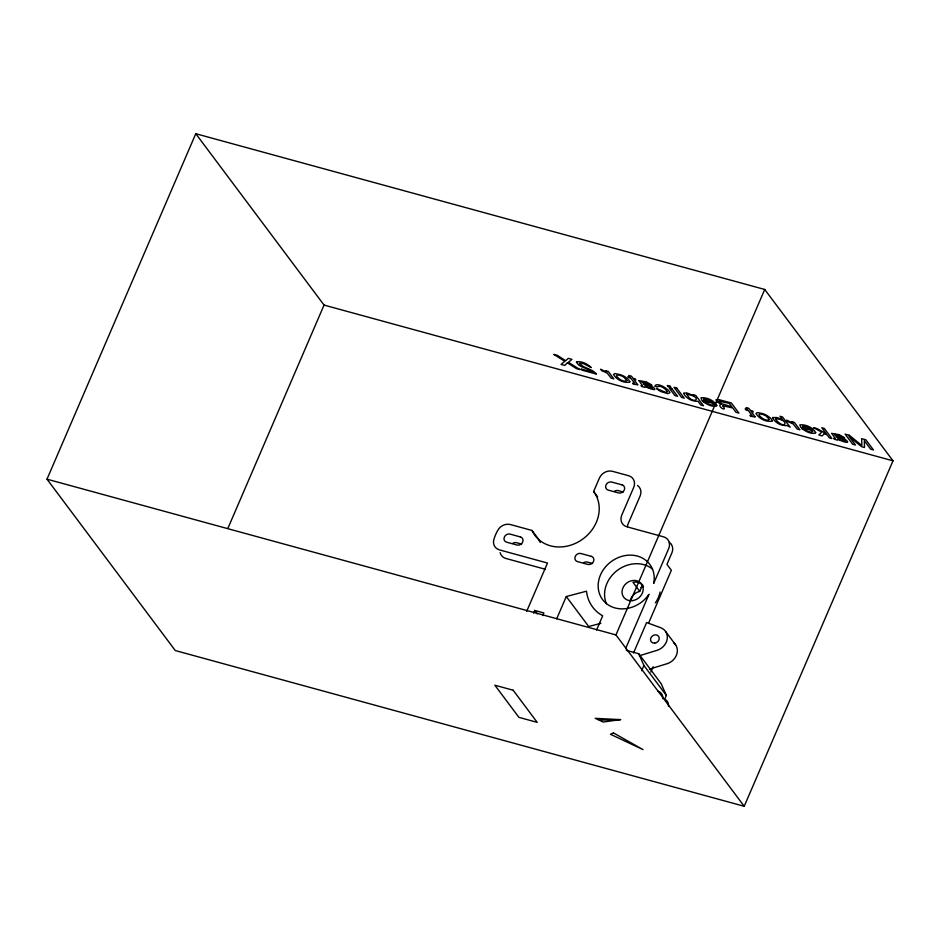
<?xml version="1.0" encoding="UTF-8"?>
<svg xmlns="http://www.w3.org/2000/svg" width="940" height="940" viewBox="0 0 940 940"><rect width="100%" height="100%" fill="white"/><g stroke="black" fill="none" stroke-linecap="round" stroke-linejoin="round"><path stroke-width="1.41" d="M47 479.177L195.779 133.715L764.725 289.461L893 460.823L744.221 806.285L175.275 650.539L47 479.177L615.947 634.923L744.221 806.285M227.95 528.221L324.053 305.077L195.779 133.715M526.67 611.376L547.48 563.037L499.481 549.9A10.469 9.001 -36.8 0 1 494.311 538.173A35.485 30.503 -36.8 0 1 498.964 528.538A10.469 9.001 -36.8 0 1 510.408 524.543L532.005 530.454A36.648 31.502 -36.8 0 0 580.45 540.653A36.648 31.502 -36.8 0 0 593.622 491.503L599.426 478.037A10.469 9.001 -36.8 0 1 612.539 471.328L628.531 475.699A10.469 9.001 -36.8 0 1 633.701 487.425L621.786 515.085A10.469 9.001 -36.8 0 0 626.968 526.811L663.534 536.822A10.469 9.001 -36.8 0 1 668.704 548.549L653.676 583.458A29.445 25.309 -36.8 0 0 621.058 556.574A29.445 25.309 -36.8 0 0 602.54 599.556A29.445 25.309 -36.8 0 0 648.988 594.327L625.593 648.659M533.591 613.103L534.731 610.448L543.872 612.951L542.732 615.606M556.68 618.826L566.279 596.536L586.513 591.201A41.889 36.002 -36.8 0 0 602.693 615.806L596.571 630.011M615.947 634.923L764.725 289.461M630.141 601.259A11.127 9.565 -36.8 0 1 639.67 591.413L642.607 584.809M599.226 720.134L603.092 722.026L620.576 719.629L595.185 718.336L599.226 720.134L620.576 719.629M633.513 652.983L646.626 622.55L660.75 627.744A13.09 11.245 -36.8 0 1 667.189 639.118A13.09 11.245 -36.8 0 1 657.084 650.304L639.4 655.756M648.6 623.102L671.36 570.251L666.954 564.364L671.912 552.837A10.469 9.001 -36.8 0 0 669.374 542.333M641.644 670.725L643.912 665.461L638.742 653.735L626.393 650.351M650.891 672.03L653.171 666.73M664.65 699.395L666.354 695.447L661.184 683.721L638.742 653.735M649.411 669.151L667.095 663.699A13.09 11.245 -36.8 0 0 676.823 654.146A13.09 11.245 -36.8 0 0 673.522 642.655M600.86 623.314L588.722 626.522L566.279 596.536M324.053 305.077L893 460.823M623.302 492.031L618.156 490.621A4.583 3.936 -36.8 0 0 614.372 491.291M521.665 544.096L516.53 542.697A4.583 3.936 -36.8 0 0 512.746 543.355M592.517 563.495L587.383 562.085A4.583 3.936 -36.8 0 0 583.599 562.755M545.423 569.288L505.896 558.466A10.469 9.001 -36.8 0 1 500.139 552.638M593.622 491.503L597.629 496.861M639.776 591.389L632.961 582.283A11.127 9.565 -36.8 0 1 642.936 585.832M665.626 631.516L675.649 644.899M643.912 665.461L666.354 695.447M532.005 530.454L538.42 539.019A36.648 31.502 -36.8 0 0 540.312 542.486M534.731 610.448L537.339 613.926M660.091 592.024A29.445 25.309 -36.8 0 1 655.403 602.893M606.441 603.739A29.445 25.309 -36.8 0 1 617.416 570.322A29.445 25.309 -36.8 0 1 652.583 569.158M641.021 587.453A29.445 25.309 -36.8 0 1 643.548 586.548M627.427 526.635A10.469 9.001 -36.8 0 1 628.202 523.662L640.116 495.991A10.469 9.001 -36.8 0 0 637.579 485.498M665.555 699.607A9.165 7.873 -36.8 0 1 668.469 706.198M657.648 691.041A9.165 7.873 -36.8 0 1 662.853 698.702M719.053 401.169L721.556 403.683L731.884 406.82L729.299 403.354L719.053 401.169M639.012 380.641L642.455 385.694L640.986 385.6L641.679 386.516L644.687 387.351L645.192 386.669C663.276 394.565 652.348 384.237 642.008 382.357L642.279 381.699L644.828 382.169L651.914 385.212L646.332 381.852L639.012 380.641M831.783 433.411L835.225 438.463L833.757 438.369L834.45 439.286L837.47 440.12L837.963 439.45C856.046 447.334 845.13 437.018 834.779 435.126L835.049 434.468L837.599 434.938L844.684 437.981L839.115 434.621L831.783 433.411M722.825 405.798C728.383 413.13 715.928 405.798 721.109 404.271L717.067 401.897L715.904 399.759L719.135 399.7L731.343 402.978L738.922 413.118L735.996 412.308L732.742 407.96L722.825 405.798M703.637 399.018L703.849 400.111L712.614 402.508L708.396 399.735L703.637 399.018M802.537 426.09L802.748 427.183L811.514 429.58L807.295 426.807L802.537 426.09M667.071 391.487L666.954 392.133A3.725 1.058 23.3 0 1 665.332 392.25L656.519 388.478L658.247 389.959A6.192 1.763 23.3 0 0 661.513 391.792L667.952 393.649L669.997 392.626C668.599 388.69 656.273 381.57 654.804 386.187L657.389 386.892C659.539 384.554 665.708 388.572 667.071 391.487M772.715 417.513L772.633 417.995C775.195 422.812 781.657 426.196 786.991 425.514L790.141 427.136L782.527 416.961L779.953 416.255L782.703 419.933L777.192 417.56L772.715 417.513M683.909 393.226L683.803 393.696C686.318 398.56 692.651 401.709 698.02 401.251L700.841 405.034L703.496 405.751L695.788 395.458L693.203 394.753L693.943 395.728L686.917 392.908L683.909 393.226M629.8 381.675L629.683 382.157C623.937 383.32 616.311 379.713 613.491 374.426L614.983 373.568L620.294 374.649A7.45 2.115 23.3 0 1 624.877 376.728L628.32 379.325L629.8 381.675M772.281 420.673L772.175 421.167C766.417 422.33 758.792 418.723 755.971 413.424L757.476 412.566L762.775 413.647A7.45 2.115 23.3 0 1 767.357 415.727L770.812 418.323L772.281 420.673M775.759 418.664L775.606 419.311C785.241 431.248 790.622 419.792 775.759 418.664M626.909 380.477C624.101 382.874 618.156 378.738 616.44 375.8L617.368 374.86L620.682 375.601A4.124 1.175 23.3 0 1 623.69 377.081L626.909 380.477M769.39 419.487C766.593 421.884 760.648 417.736 758.933 414.81L759.849 413.859L763.174 414.611A4.124 1.175 23.3 0 1 766.182 416.079L769.39 419.487M637.731 384.742L633.325 384.202L632.596 383.226L634.688 383.344L631.081 378.514L627.803 376.822L630.317 377.504L628.778 375.448L631.457 376.176L632.996 378.244L635.135 378.82L635.886 379.842L633.76 379.255L637.731 384.742M755.067 416.866L750.661 416.326L749.932 415.351L752.024 415.468L748.405 410.639L745.89 409.946L745.138 408.935L747.652 409.629L746.102 407.561L748.792 408.301L750.332 410.357L752.47 410.945L753.222 411.955L751.095 411.379L755.067 416.866M716.774 405.504L716.621 405.974C711.862 407.302 706.598 404.153 702.826 401.392C706.304 401.674 710.652 406.785 713.871 404.435L713.425 403.507L701.863 400.346L700.97 397.773C706.739 397.185 713.942 400.24 716.774 405.504M815.661 432.576L815.52 433.046C810.762 434.374 805.498 431.225 801.714 428.464C805.204 428.746 809.552 433.857 812.759 431.507L812.325 430.579L800.763 427.418L799.87 424.845C805.639 424.257 812.841 427.324 815.661 432.576M576.467 361.865C578.688 367.869 588.205 367.81 592.647 372.134L581.131 368.985L582.013 370.16L596.489 374.12C592.141 368.574 583.693 368.562 579.369 363.334L583.623 363.663L591.201 367.599C587.594 363.886 581.613 360.878 576.467 361.865M686.94 394.283C692.592 406.256 704.777 397.303 686.94 394.283M824.333 433.528L822.206 435.913L818.811 434.985L821.725 432.106L813.617 427.688L817.013 428.616L826.166 433.61L821.76 427.724L824.309 428.429L831.888 438.557L829.339 437.864L827.27 435.091L824.333 433.528M567.396 362.84L564.682 365.413L561.039 364.414L564.764 361.301L553.813 354.38L557.303 355.332L565.68 360.713L568.301 358.34L571.966 359.35L568.406 362.299L580.039 369.62L576.502 368.645L567.396 362.84M613.444 732.906L610.483 734.269L643.019 749.615L613.444 732.906M652.477 388.267L647.425 387.186L643.242 383.931L650.327 386.469L652.477 388.267M845.248 441.036L840.207 439.955L836.013 436.701L843.098 439.25L845.248 441.036M601.929 370.654L600.531 369.244L606.735 372.064L605.783 370.795L608.298 371.476L613.832 378.867L611.188 378.139L607.181 373.074L601.929 370.654M788.002 421.59L786.604 420.18L792.808 423L791.856 421.731L794.37 422.413L799.905 429.803L797.261 429.087L793.254 424.011L788.002 421.59M670.02 386.187L667.33 385.459L668.387 386.857L671.078 387.597L670.02 386.187M676.647 388.009L674.004 387.28L681.582 397.42L684.238 398.137L676.647 388.009M849.278 435.267L845.13 434.127L852.709 444.268L855.494 445.02L849.043 436.454L861.604 446.7L864.506 447.487L864.318 440.649L870.652 449.167L873.448 449.943L865.857 439.803L861.663 438.651L861.863 445.525L849.278 435.267M672.1 388.972L669.409 388.232L674.92 395.587L677.611 396.328L672.1 388.972M622.033 484.876L611.74 482.055A4.583 3.936 -36.8 0 0 606.006 484.993A4.583 3.936 -36.8 0 0 608.274 490.128L618.555 492.948A4.583 3.936 -36.8 0 0 624.289 489.998A4.583 3.936 -36.8 0 0 622.033 484.876M520.396 536.94L510.115 534.12A4.583 3.936 -36.8 0 0 504.369 537.069A4.583 3.936 -36.8 0 0 506.637 542.192L516.918 545.012A4.583 3.936 -36.8 0 0 522.663 542.074A4.583 3.936 -36.8 0 0 520.396 536.94M591.248 556.339L580.967 553.519A4.583 3.936 -36.8 0 0 575.233 556.457A4.583 3.936 -36.8 0 0 577.489 561.591L587.782 564.399A4.583 3.936 -36.8 0 0 593.516 561.462A4.583 3.936 -36.8 0 0 591.248 556.339M513.158 690.218L494.863 685.213L518.915 717.349L537.198 722.355L513.158 690.218M632.55 600.625A11.127 9.565 -36.8 0 0 641.797 584.327A11.127 9.565 -36.8 0 0 623.455 586.772A11.127 9.565 -36.8 0 0 632.55 600.625M654.722 643.136A4.583 3.936 -36.8 0 0 658.729 636.509A4.583 3.936 -36.8 0 0 651.185 637.297A4.583 3.936 -36.8 0 0 654.722 643.136"/></g></svg>
